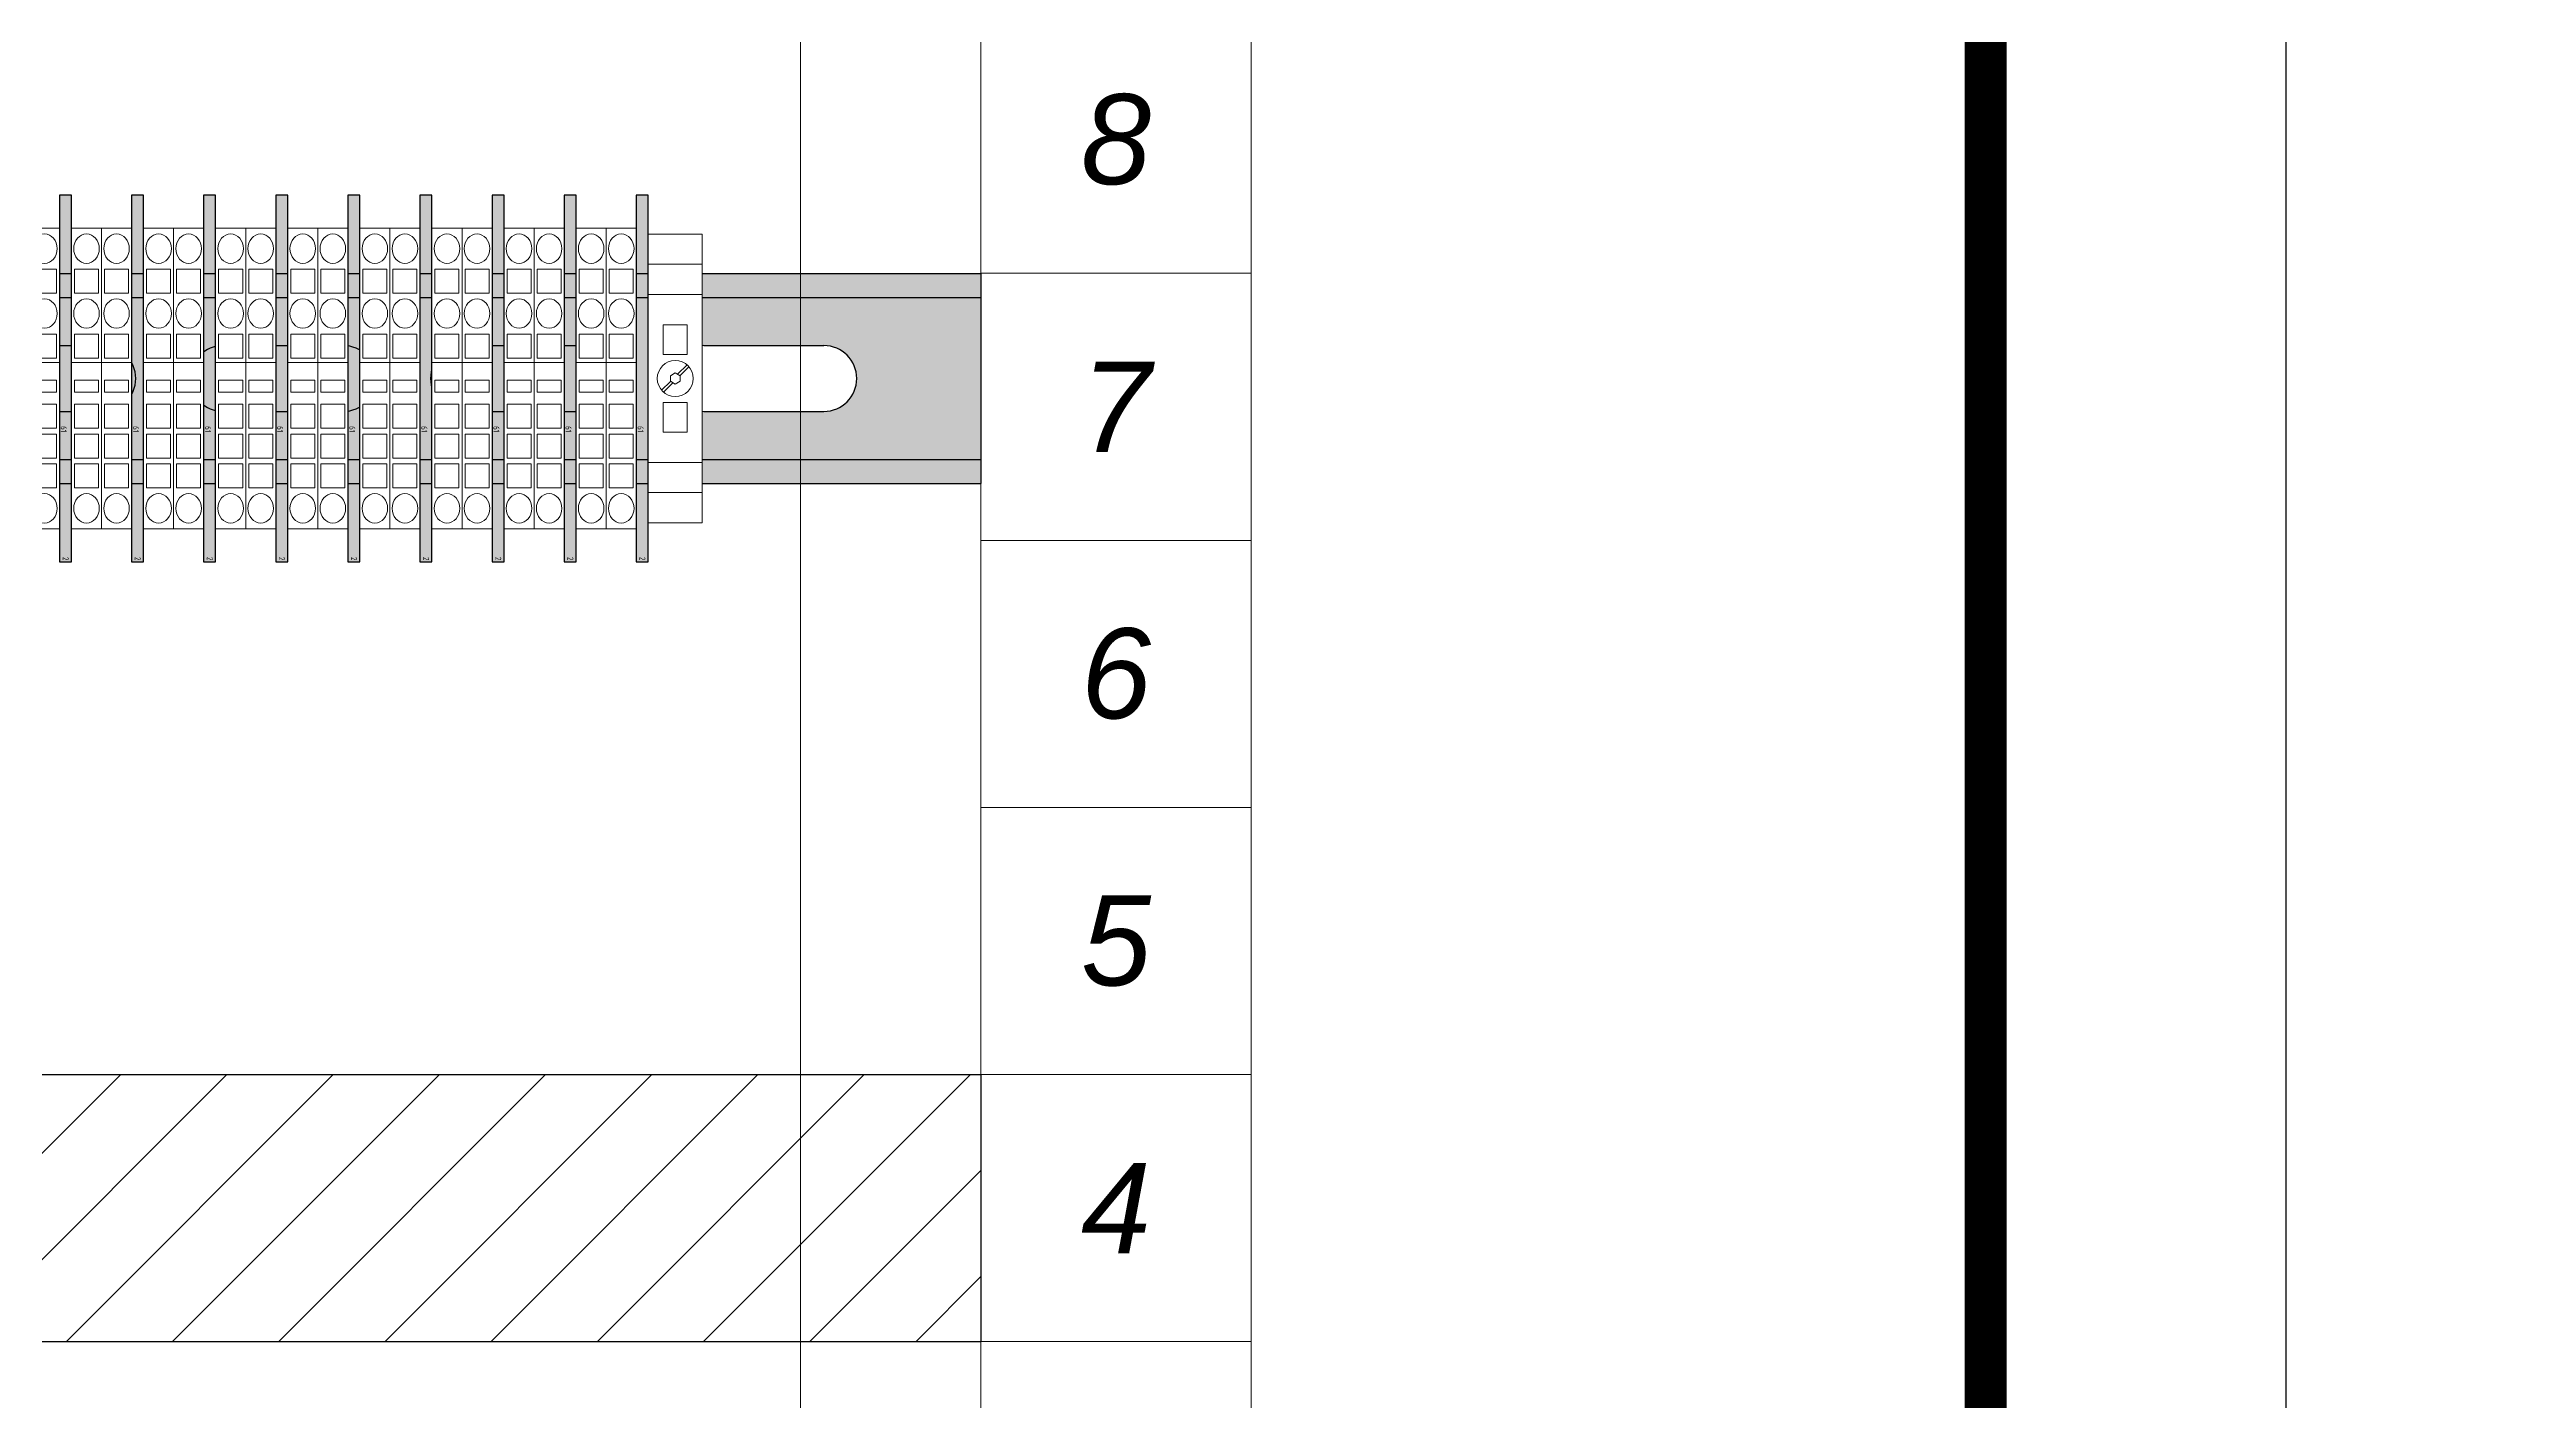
# Model space of a CAD drawing. Header units: millimetres. Extents: x 1414 to 7445, y -6250 to 7681.
# Drawn here: x 2546.46 to 2587.68, y -6056.16 to -6033.68 of the extents above; entities that cross this region are included whole.
import ezdxf

# ---------------------------------------------------------------- set-up
doc = ezdxf.new("R2010")
doc.units = ezdxf.units.MM
doc.set_wipeout_variables(frame=1)
for name, color, linetype in [('FORMAT', 7, 'Continuous'), ('Рамка', 7, 'Continuous'), ('Схемы и шкафы', 7, 'Continuous')]:
    doc.layers.add(name, color=color, linetype=linetype)
doc.styles.get("Standard").update_dxf_attribs({"font": 'romans.shx', "width": 0.7, "height": 2.5})
doc.styles.add('ГОСТ', font='', dxfattribs={"height": 2.5})
doc.styles.get('ГОСТ').set_extended_font_data('Arial', italic=True)

# ---------------------------------------------------------------- blocks, each defined once
blk = doc.blocks.new('Формат А3х3 (гор.)')
blk.add_lwpolyline([(0, 420), (891, 420), (891, 0), (0, 0), (0, 420)])
blk = doc.blocks.new('*U53')
at = {"layer": 'FORMAT', "color": 7}
blk.add_blockref('Формат А3х3 (гор.)', (0, 0), dxfattribs=at)
blk = doc.blocks.new('A$C0D7F3277')
at = {"color": 0, "lineweight": 0}
for p, q in [((61.717, 210.906), (61.717, 21.871)), ((64.717, 53.111), (69.217, 53.111)), ((64.717, 48.666), (69.217, 48.666)), ((64.717, 44.221), (69.217, 44.221)), ((64.717, 39.776), (69.217, 39.776)), ((64.717, 35.331), (69.217, 35.331))]:
    blk.add_line(p, q, dxfattribs=at)
for points in [[(9.217, 214), (69.217, 214), (69.217, 17.371), (9.217, 17.371)], [(9.217, 214), (69.217, 214), (69.217, 11), (9.217, 11)], [(13.717, 210.906), (64.717, 210.906), (64.717, 21.871), (13.717, 21.871)]]:
    blk.add_lwpolyline(points, close=True, dxfattribs=at)
at = {"color": 0, "lineweight": 0, "char_height": 1.5, "width": 4.5, "attachment_point": 5, "style": 'ГОСТ'}
for s, insert in [('8', (66.967, 55.333)), ('7', (66.967, 50.888)), ('6', (66.967, 46.443)), ('5', (66.967, 41.998)), ('4', (66.967, 37.553))]:
    blk.add_mtext(s, dxfattribs=dict(at, insert=insert))
blk = doc.blocks.new('*U77')
at = {"color": 0, "lineweight": 0}
blk.add_blockref('A$C0D7F3277', (1.386, 10.603), dxfattribs=at)
blk = doc.blocks.new('Din-рейка')
at = {"true_color": 0xffffff}
h = blk.add_hatch(color=7, dxfattribs=at)
h.paths.add_polyline_path([(51, 3.1), (51, 3.5), (0, 3.5), (0, 3.1)])
h.paths.add_polyline_path([(0, 3.1), (0, 0.4), (51, 0.4), (51, 3.1)])
h.paths.add_polyline_path([(12.388, 1.203), (10.388, 1.203, -1), (10.388, 2.297), (12.388, 2.297, -1)], flags=16)
h.paths.add_polyline_path([(14.388, 2.297), (16.388, 2.297, -1), (16.388, 1.203), (14.388, 1.203, -1)], flags=16)
h.paths.add_polyline_path([(8.388, 1.203), (6.388, 1.203, -1), (6.388, 2.297), (8.388, 2.297, -1)], flags=16)
h.paths.add_polyline_path([(18.388, 2.297), (20.388, 2.297, -1), (20.388, 1.203), (18.388, 1.203, -1)], flags=16)
h.paths.add_polyline_path([(4.388, 1.203), (2.388, 1.203, -1), (2.388, 2.297), (4.388, 2.297, -1)], flags=16)
h.paths.add_polyline_path([(22.388, 2.297), (24.388, 2.297, -1), (24.388, 1.203), (22.388, 1.203, -1)], flags=16)
h.paths.add_polyline_path([(26.388, 2.297), (28.388, 2.297, -1), (28.388, 1.203), (26.388, 1.203, -1)], flags=16)
h.paths.add_polyline_path([(30.388, 2.297), (32.388, 2.297, -1), (32.388, 1.203), (30.388, 1.203, -1)], flags=16)
h.paths.add_polyline_path([(34.388, 2.297), (36.388, 2.297, -1), (36.388, 1.203), (34.388, 1.203, -1)], flags=16)
h.paths.add_polyline_path([(38.388, 2.297), (40.388, 2.297, -1), (40.388, 1.203), (38.388, 1.203, -1)], flags=16)
h.paths.add_polyline_path([(42.388, 2.297), (44.388, 2.297, -1), (44.388, 1.203), (42.388, 1.203, -1)], flags=16)
h.paths.add_polyline_path([(46.388, 2.297), (48.388, 2.297, -1), (48.388, 1.203), (46.388, 1.203, -1)], flags=16)
h.paths.add_polyline_path([(0, 0.4), (0, 0), (51, 0), (51, 0.4)])
at = {"color": 0}
for p, q in [((0, 3.5), (48.528, 3.5)), ((0, 3.5), (51, 3.5)), ((51, 3.5), (51, 0)), ((0, 3.1), (51, 3.1)), ((34.388, 2.297), (36.388, 2.297)), ((38.388, 2.297), (40.388, 2.297)), ((42.388, 2.297), (44.388, 2.297)), ((46.388, 2.297), (48.388, 2.297)), ((34.388, 1.203), (36.388, 1.203)), ((38.388, 1.203), (40.388, 1.203)), ((42.388, 1.203), (44.388, 1.203)), ((46.388, 1.203), (48.388, 1.203)), ((0, 0.4), (51, 0.4)), ((0, 0), (51, 0))]:
    blk.add_line(p, q, dxfattribs=at)
for centre, start, end in [((36.388, 1.75), 270, 90), ((38.388, 1.75), 90, 270), ((40.388, 1.75), 270, 90), ((42.388, 1.75), 90, 270), ((44.388, 1.75), 270, 90), ((46.388, 1.75), 90, 270), ((48.388, 1.75), 270, 90)]:
    blk.add_arc(centre, 0.547, start, end, dxfattribs=at)
blk = doc.blocks.new('*U140')
at = {"color": 0}
blk.add_blockref('Din-рейка', (0, 0), dxfattribs=at)
blk = doc.blocks.new('A$C79625C4B')
blk.add_wipeout([(0, 48), (9, 48), (9, 0), (0, 0)])
at = {"color": 0, "lineweight": 20}
for p, q in [((9, 43), (0, 43)), ((9, 38), (0, 38)), ((4.89, 24.72), (6.47, 26.3)), ((5.31, 24.48), (6.8, 25.97)), ((2.23, 22.06), (3.69, 23.52)), ((2.56, 21.73), (4.11, 23.28)), ((9, 10), (0, 10)), ((9, 5), (0, 5))]:
    blk.add_line(p, q, dxfattribs=at)
for points in [[(9, 48), (0, 48), (0, 0), (9, 0)], [(6.5, 32.92), (2.5, 32.92), (2.5, 28), (6.5, 28)], [(6.5, 15.08), (2.5, 15.08), (2.5, 20), (6.5, 20)]]:
    blk.add_lwpolyline(points, close=True, dxfattribs=at)
at = {"color": 0, "lineweight": 20, "flags": 128}
blk.add_lwpolyline([(4.5, 24.94), (3.68, 24.47), (3.68, 23.53), (4.5, 23.06), (5.32, 23.53), (5.32, 24.47)], close=True, dxfattribs=at)
at = {"color": 0, "lineweight": 20}
blk.add_circle((4.5, 24), 3, dxfattribs=at)
blk = doc.blocks.new('разделитель феникс')
at = {"true_color": 0x4c7664}
blk.add_hatch(color=117, dxfattribs=at).paths.add_polyline_path([(6.1, 0.2), (0, 0.2), (0, 0), (6.1, 0)])
blk.add_lwpolyline([(6.1, 0.2), (0, 0.2), (0, 0), (6.1, 0)], close=True)
at = {"char_height": 0.1, "attachment_point": 1}
for s, insert, width in [('61', (3.841, 0.122), 0.21915), ('2', (6.019, 0.153), 0.06426)]:
    blk.add_mtext(s, dxfattribs=dict(at, insert=insert, width=width))
blk = doc.blocks.new('A$C053C11C2')
blk.add_wipeout([(0, 50), (5, 50), (5, 0), (0, 0)])
at = {"color": 0, "lineweight": 20}
blk.add_line((0, 27.65), (5, 27.65), dxfattribs=at)
for points in [[(0, 50), (5, 50), (5, 0), (0, 0)], [(4.5, 43.2), (0.5, 43.2), (0.5, 39.2), (4.5, 39.2)], [(4.5, 32.4), (0.5, 32.4), (0.5, 28.4), (4.5, 28.4)], [(4.5, 22.72), (0.5, 22.72), (0.5, 24.72), (4.5, 24.72)], [(4.5, 16.72), (0.5, 16.72), (0.5, 20.72), (4.5, 20.72)], [(4.5, 11.76), (0.5, 11.76), (0.5, 15.76), (4.5, 15.76)], [(4.5, 6.8), (0.5, 6.8), (0.5, 10.8), (4.5, 10.8)]]:
    blk.add_lwpolyline(points, close=True, dxfattribs=at)
at = {"color": 0, "lineweight": 20, "extrusion": (0, 0, -1)}
for centre in [(2.5, 46.61), (2.5, 35.81)]:
    blk.add_ellipse(centre, major_axis=(0, 2.45), ratio=0.868447, dxfattribs=at)
at = {"color": 0, "lineweight": 20}
blk.add_ellipse((2.5, 3.39), major_axis=(0, -2.45), ratio=0.868447, dxfattribs=at)
blk = doc.blocks.new('кабель канал')
at = {"layer": 'Схемы и шкафы', "color": 252}
for p, q in [((1349.761, 1048.201), (1397.761, 1048.201)), ((1397.761, 1048.201), (1397.761, 1043.756)), ((1397.761, 1043.756), (1349.761, 1043.756))]:
    blk.add_line(p, q, dxfattribs=at)
at = {"layer": 'Схемы и шкафы', "color": 252, "linetype": 'Continuous'}
for p, q in [((1379, 1043.756), (1383.445, 1048.201)), ((1380.768, 1043.756), (1385.213, 1048.201)), ((1382.536, 1043.756), (1386.981, 1048.201)), ((1384.303, 1043.756), (1388.749, 1048.201)), ((1386.071, 1043.756), (1390.516, 1048.201)), ((1387.839, 1043.756), (1392.284, 1048.201)), ((1389.607, 1043.756), (1394.052, 1048.201)), ((1391.375, 1043.756), (1395.82, 1048.201)), ((1393.142, 1043.756), (1397.587, 1048.201)), ((1394.91, 1043.756), (1397.761, 1046.607)), ((1396.678, 1043.756), (1397.761, 1044.839))]:
    blk.add_line(p, q, dxfattribs=at)

msp = doc.modelspace()

# ---------------------------------------------------------------- linework, layer by layer
at = {"layer": 'FORMAT', "ltscale": 10, "const_width": 0.7}
msp.add_lwpolyline([(2393.682, -6123.205), (2578.682, -6123.205), (2578.682, -5836.205), (2393.682, -5836.205)], close=True, dxfattribs=at)
at = {"layer": 'Рамка', "color": 7, "ltscale": 10}
msp.add_lwpolyline([(2373.682, -6128.205), (2583.682, -6128.205), (2583.682, -5831.205), (2373.682, -5831.205)], close=True, dxfattribs=at)

# ---------------------------------------------------------------- block references
at = {"rotation": 270}
for p in [(2547.822, -6036.101), (2549.022, -6036.101), (2550.222, -6036.101), (2551.422, -6036.101), (2552.622, -6036.101), (2553.822, -6036.101), (2555.022, -6036.101)]:
    msp.add_blockref('разделитель феникс', p, dxfattribs=at)
msp.add_blockref('*U140', (2510.957, -6040.901))
at = {"layer": 'Рамка', "color": 7}
msp.add_blockref('*U53', (2583.682, -6128.205), dxfattribs=at)
at = {"layer": 'Схемы и шкафы', "color": 0, "lineweight": 20, "ltscale": 100}
msp.add_blockref('*U77', (2495.854, -6101.114), dxfattribs=at)
at = {"layer": 'Схемы и шкафы', "lineweight": 30}
msp.add_blockref('кабель канал', (1164.196, -7098.937), dxfattribs=at)

# ---------------------------------------------------------------- next in the draw order: block references
at = {"color": 5, "lineweight": 40, "xscale": 0.1000000000003638, "yscale": 0.1000000000003638, "zscale": 0.1000000000003638}
msp.add_blockref('A$C053C11C2', (2546.122, -6041.651), dxfattribs=at)
at = {"color": 18, "lineweight": 40, "true_color": 0x000000, "xscale": 0.1000000000003638, "yscale": 0.1000000000003638, "zscale": 0.1000000000003638}
msp.add_blockref('A$C79625C4B', (2556.422, -6041.551), dxfattribs=at)

# ---------------------------------------------------------------- next in the draw order: block references
at = {"rotation": 270}
for p in [(2546.622, -6036.101), (2556.222, -6036.101)]:
    msp.add_blockref('разделитель феникс', p, dxfattribs=at)

# ---------------------------------------------------------------- next in the draw order: block references
at = {"color": 1, "lineweight": 40, "xscale": 0.1000000000003638, "yscale": 0.1000000000003638, "zscale": 0.1000000000003638}
msp.add_blockref('A$C053C11C2', (2546.822, -6041.651), dxfattribs=at)

# ---------------------------------------------------------------- next in the draw order: block references
at = {"color": 5, "lineweight": 40, "xscale": 0.1000000000003638, "yscale": 0.1000000000003638, "zscale": 0.1000000000003638}
msp.add_blockref('A$C053C11C2', (2547.322, -6041.651), dxfattribs=at)

# ---------------------------------------------------------------- next in the draw order: block references
at = {"color": 1, "lineweight": 40, "xscale": 0.1000000000003638, "yscale": 0.1000000000003638, "zscale": 0.1000000000003638}
msp.add_blockref('A$C053C11C2', (2548.022, -6041.651), dxfattribs=at)

# ---------------------------------------------------------------- next in the draw order: block references
at = {"color": 5, "lineweight": 40, "xscale": 0.1000000000003638, "yscale": 0.1000000000003638, "zscale": 0.1000000000003638}
msp.add_blockref('A$C053C11C2', (2548.522, -6041.651), dxfattribs=at)

# ---------------------------------------------------------------- next in the draw order: block references
at = {"color": 1, "lineweight": 40, "xscale": 0.1000000000003638, "yscale": 0.1000000000003638, "zscale": 0.1000000000003638}
msp.add_blockref('A$C053C11C2', (2549.222, -6041.651), dxfattribs=at)

# ---------------------------------------------------------------- next in the draw order: block references
at = {"color": 5, "lineweight": 40, "xscale": 0.1000000000003638, "yscale": 0.1000000000003638, "zscale": 0.1000000000003638}
msp.add_blockref('A$C053C11C2', (2549.722, -6041.651), dxfattribs=at)

# ---------------------------------------------------------------- next in the draw order: block references
at = {"color": 1, "lineweight": 40, "xscale": 0.1000000000003638, "yscale": 0.1000000000003638, "zscale": 0.1000000000003638}
msp.add_blockref('A$C053C11C2', (2550.422, -6041.651), dxfattribs=at)

# ---------------------------------------------------------------- next in the draw order: block references
at = {"color": 5, "lineweight": 40, "xscale": 0.1000000000003638, "yscale": 0.1000000000003638, "zscale": 0.1000000000003638}
msp.add_blockref('A$C053C11C2', (2550.922, -6041.651), dxfattribs=at)

# ---------------------------------------------------------------- next in the draw order: block references
at = {"color": 1, "lineweight": 40, "xscale": 0.1000000000003638, "yscale": 0.1000000000003638, "zscale": 0.1000000000003638}
msp.add_blockref('A$C053C11C2', (2551.622, -6041.651), dxfattribs=at)

# ---------------------------------------------------------------- next in the draw order: block references
at = {"color": 5, "lineweight": 40, "xscale": 0.1000000000003638, "yscale": 0.1000000000003638, "zscale": 0.1000000000003638}
msp.add_blockref('A$C053C11C2', (2552.122, -6041.651), dxfattribs=at)

# ---------------------------------------------------------------- next in the draw order: block references
at = {"color": 1, "lineweight": 40, "xscale": 0.1000000000003638, "yscale": 0.1000000000003638, "zscale": 0.1000000000003638}
msp.add_blockref('A$C053C11C2', (2552.822, -6041.651), dxfattribs=at)

# ---------------------------------------------------------------- next in the draw order: block references
at = {"color": 5, "lineweight": 40, "xscale": 0.1000000000003638, "yscale": 0.1000000000003638, "zscale": 0.1000000000003638}
msp.add_blockref('A$C053C11C2', (2553.322, -6041.651), dxfattribs=at)

# ---------------------------------------------------------------- next in the draw order: block references
at = {"color": 1, "lineweight": 40, "xscale": 0.1000000000003638, "yscale": 0.1000000000003638, "zscale": 0.1000000000003638}
msp.add_blockref('A$C053C11C2', (2554.022, -6041.651), dxfattribs=at)

# ---------------------------------------------------------------- next in the draw order: block references
at = {"color": 5, "lineweight": 40, "xscale": 0.1000000000003638, "yscale": 0.1000000000003638, "zscale": 0.1000000000003638}
msp.add_blockref('A$C053C11C2', (2554.522, -6041.651), dxfattribs=at)

# ---------------------------------------------------------------- next in the draw order: block references
at = {"color": 1, "lineweight": 40, "xscale": 0.1000000000003638, "yscale": 0.1000000000003638, "zscale": 0.1000000000003638}
msp.add_blockref('A$C053C11C2', (2555.222, -6041.651), dxfattribs=at)

# ---------------------------------------------------------------- next in the draw order: block references
at = {"color": 5, "lineweight": 40, "xscale": 0.1000000000003638, "yscale": 0.1000000000003638, "zscale": 0.1000000000003638}
msp.add_blockref('A$C053C11C2', (2555.722, -6041.651), dxfattribs=at)

doc.saveas('drawing.dxf')
